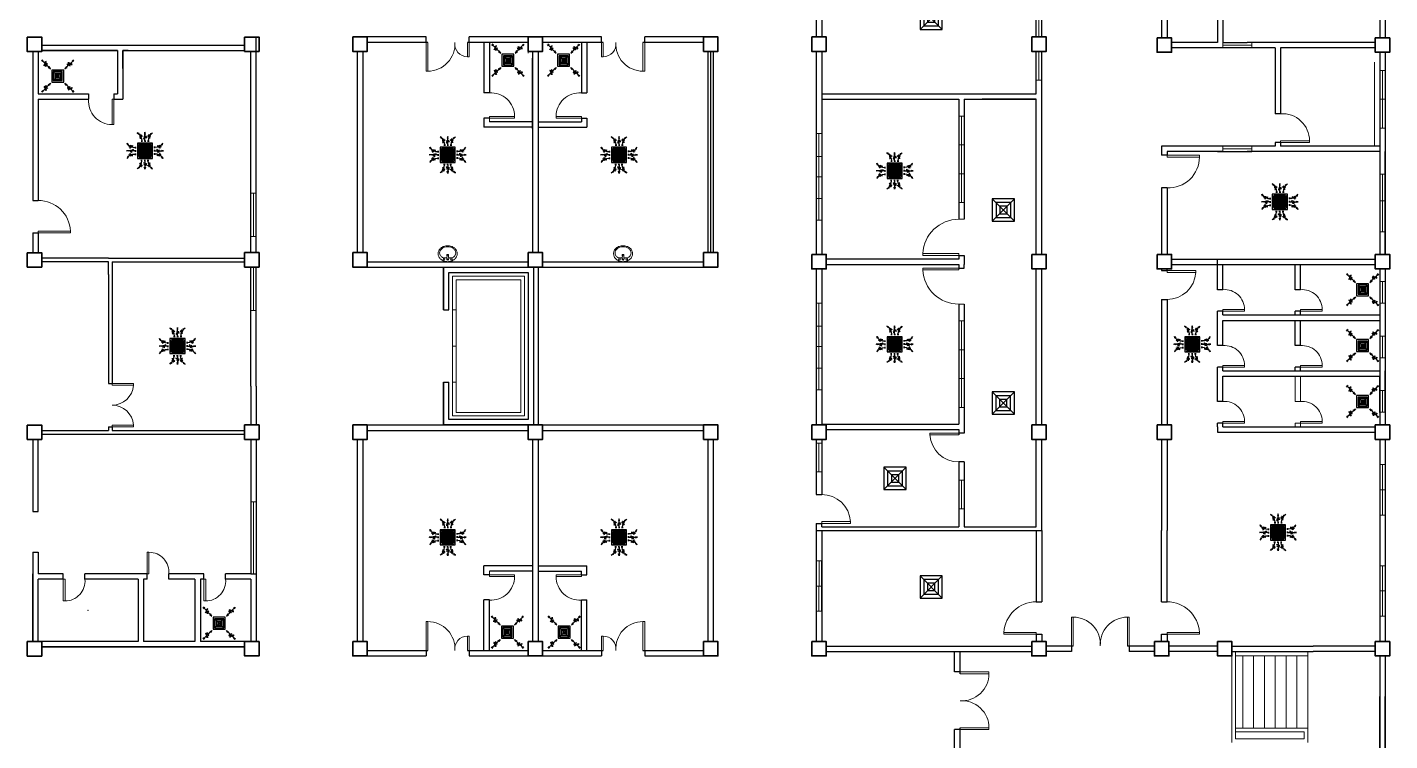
# Model space of a CAD drawing. Header units: millimetres. Extents: x 150 to 360, y 293 to 443.
# Drawn here: x 190.67 to 228.45, y 322.51 to 342.28 of the extents above; entities that cross this region are included whole.
import ezdxf

# ---------------------------------------------------------------- set-up
doc = ezdxf.new("R2010")
doc.units = ezdxf.units.MM
doc.header["$MEASUREMENT"] = 0
for name, color, linetype in [('AIR', 7, 'Continuous'), ('diffuser', 7, 'Continuous'), ('Legends', 7, 'Continuous')]:
    doc.layers.add(name, color=color, linetype=linetype)

# ---------------------------------------------------------------- blocks, each defined once
blk = doc.blocks.new('GRILL-C-IN')
at = {"layer": 'AIR', "ltscale": 3}
for p, q in [((-0.623, 0.601), (-0.674, 0.651)), ((-0.601, 0.623), (-0.651, 0.674)), ((-0.637, 0.637), (-0.3, 0.3)), ((0.637, 0.637), (0.3, 0.3)), ((0.601, 0.623), (0.651, 0.674)), ((0.623, 0.601), (0.674, 0.651)), ((-0.637, -0.637), (-0.3, -0.3)), ((0.637, -0.637), (0.3, -0.3)), ((-0.623, -0.601), (-0.674, -0.651)), ((-0.601, -0.623), (-0.651, -0.674)), ((0.601, -0.623), (0.651, -0.674)), ((0.623, -0.601), (0.674, -0.651))]:
    blk.add_line(p, q, dxfattribs=at)
at = {"layer": 'AIR'}
for p, q in [((-0.188, 0.187), (0.187, -0.188)), ((0.187, 0.187), (-0.188, -0.188))]:
    blk.add_line(p, q, dxfattribs=at)
at = {"layer": 'AIR', "ltscale": 3}
for points in [[(-0.362, 0.393), (-0.393, 0.362), (-0.3, 0.3)], [(0.393, 0.362), (0.362, 0.393), (0.3, 0.3)], [(-0.362, -0.393), (-0.393, -0.362), (-0.3, -0.3)], [(0.393, -0.362), (0.362, -0.393), (0.3, -0.3)]]:
    blk.add_lwpolyline(points, close=True, dxfattribs=at)
at = {"layer": 'AIR'}
for points in [[(-0.25, -0.25), (0.25, -0.25), (0.25, 0.25), (-0.25, 0.25)], [(-0.188, -0.188), (0.187, -0.188), (0.187, 0.187), (-0.188, 0.187)], [(-0.125, -0.125), (0.125, -0.125), (0.125, 0.125), (-0.125, 0.125)], [(-0.062, -0.062), (0.062, -0.062), (0.062, 0.062), (-0.062, 0.062)]]:
    blk.add_lwpolyline(points, close=True, dxfattribs=at)
at = {"layer": 'AIR', "ltscale": 3}
for points in [[(-0.441, 0.441), (-0.512, 0.404), (-0.432, 0.514), (-0.568, 0.43), (-0.477, 0.6), (-0.561, 0.561)], [(0.441, 0.441), (0.404, 0.512), (0.514, 0.432), (0.43, 0.568), (0.6, 0.477), (0.561, 0.561)], [(-0.441, -0.441), (-0.512, -0.404), (-0.432, -0.514), (-0.568, -0.43), (-0.477, -0.6), (-0.561, -0.561)], [(0.441, -0.441), (0.404, -0.512), (0.514, -0.432), (0.43, -0.568), (0.6, -0.477), (0.561, -0.561)]]:
    blk.add_spline(points, degree=3, dxfattribs=at)
for points in [[(-0.3, 0.3), (-0.362, 0.393), (-0.393, 0.362)], [(0.3, 0.3), (0.393, 0.362), (0.362, 0.393)], [(-0.3, -0.3), (-0.362, -0.393), (-0.393, -0.362)], [(0.3, -0.3), (0.393, -0.362), (0.362, -0.393)]]:
    blk.add_solid(points, dxfattribs=at)
blk = doc.blocks.new('AC-S-12')
at = {"layer": 'diffuser'}
for p, q in [((-0.15, 0.15), (0.15, -0.15)), ((0.15, 0.15), (-0.15, -0.15)), ((-0.15, 0.15), (-0.15, -0.15)), ((0.15, 0.15), (-0.15, 0.15)), ((-0.1, 0.1), (-0.1, -0.1)), ((0.1, 0.1), (-0.1, 0.1)), ((-0.05, 0.05), (-0.05, -0.05)), ((0.05, 0.05), (-0.05, 0.05)), ((0.05, -0.05), (0.05, 0.05)), ((0.1, -0.1), (0.1, 0.1)), ((0.15, -0.15), (0.15, 0.15)), ((-0.15, -0.15), (0.15, -0.15)), ((-0.1, -0.1), (0.1, -0.1)), ((-0.05, -0.05), (0.05, -0.05))]:
    blk.add_line(p, q, dxfattribs=at)
for points in [[(-0.358, 0.358, 0, 0.0447, 0), (-0.295, 0.295, 0, 0, 0), (-0.15, 0.15, 0, 0, 0)], [(0.358, 0.358, 0, 0.0447, 0), (0.295, 0.295, 0, 0, 0), (0.15, 0.15, 0, 0, 0)], [(-0.358, -0.358, 0, 0.0447, 0), (-0.295, -0.295, 0, 0, 0), (-0.15, -0.15, 0, 0, 0)], [(0.358, -0.358, 0, 0.0447, 0), (0.295, -0.295, 0, 0, 0), (0.15, -0.15, 0, 0, 0)]]:
    blk.add_lwpolyline(points, format="xyseb", dxfattribs=at)
blk = doc.blocks.new('fcu')
at = {"layer": 'diffuser', "xscale": 2.052644456280903, "yscale": 2.052644456280903, "zscale": 2.052644456280903}
blk.add_blockref('AC-S-12', (0, 0), dxfattribs=at)
blk = doc.blocks.new('FCU-13000P (CASSETTE SPLIT)')
at = {"layer": 'AIR', "ltscale": 3}
for p, q in [((0, 0.523), (0, 1)), ((-0.523, 0), (-1, 0)), ((-0.558, 0.193), (-0.487, 0.193)), ((-0.558, 0.162), (-0.487, 0.162)), ((-0.558, 0.016), (-0.487, 0.016)), ((-0.193, 0.558), (-0.193, 0.487)), ((-0.162, 0.558), (-0.162, 0.487)), ((-0.016, 0.558), (-0.016, 0.487)), ((0.016, 0.558), (0.016, 0.487)), ((0.162, 0.558), (0.162, 0.487)), ((0.193, 0.558), (0.193, 0.487)), ((0.558, 0.193), (0.487, 0.193)), ((0.558, 0.162), (0.487, 0.162)), ((0.558, 0.016), (0.487, 0.016)), ((0.523, 0), (1, 0)), ((-0.558, -0.016), (-0.487, -0.016)), ((-0.558, -0.162), (-0.487, -0.162)), ((-0.558, -0.193), (-0.487, -0.193)), ((-0.193, -0.558), (-0.193, -0.487)), ((-0.162, -0.558), (-0.162, -0.487)), ((-0.016, -0.558), (-0.016, -0.487)), ((0, -0.523), (0, -1)), ((0.016, -0.558), (0.016, -0.487)), ((0.162, -0.558), (0.162, -0.487)), ((0.193, -0.558), (0.193, -0.487)), ((0.558, -0.016), (0.487, -0.016)), ((0.558, -0.162), (0.487, -0.162)), ((0.558, -0.193), (0.487, -0.193))]:
    blk.add_line(p, q, dxfattribs=at)
at = {"layer": 'AIR'}
for p, q in [((0.295, -0.295), (-0.295, 0.295)), ((0.295, 0.295), (-0.295, -0.295))]:
    blk.add_line(p, q, dxfattribs=at)
at = {"layer": 'AIR', "ltscale": 3}
for points in [[(-0.335, 0.895), (-0.311, 0.932), (-0.416, 0.973)], [(-0.022, 0.89), (0.022, 0.89), (0, 1)], [(0.335, 0.895), (0.311, 0.932), (0.416, 0.973)], [(-0.89, 0.022), (-0.89, -0.022), (-1, 0)], [(-0.895, 0.335), (-0.932, 0.311), (-0.973, 0.416)], [(0.89, 0.022), (0.89, -0.022), (1, 0)], [(0.895, 0.335), (0.932, 0.311), (0.973, 0.416)], [(-0.895, -0.335), (-0.932, -0.311), (-0.973, -0.416)], [(0.895, -0.335), (0.932, -0.311), (0.973, -0.416)], [(-0.335, -0.895), (-0.311, -0.932), (-0.416, -0.973)], [(-0.022, -0.89), (0.022, -0.89), (0, -1)], [(0.335, -0.895), (0.311, -0.932), (0.416, -0.973)]]:
    blk.add_lwpolyline(points, close=True, dxfattribs=at)
at = {"layer": 'AIR'}
for points in [[(-0.323, 0.914, -0.171809), (-0.178, 0.558), (-0.178, 0.522)], [(0.323, 0.914, 0.171809), (0.178, 0.558), (0.178, 0.522)], [(-0.914, 0.323, 0.171809), (-0.558, 0.178), (-0.522, 0.178)], [(0.914, 0.323, -0.171809), (0.558, 0.178), (0.522, 0.178)], [(-0.914, -0.323, -0.171809), (-0.558, -0.178), (-0.522, -0.178)], [(-0.323, -0.914, 0.171809), (-0.178, -0.558), (-0.178, -0.522)], [(0.323, -0.914, -0.171809), (0.178, -0.558), (0.178, -0.522)], [(0.914, -0.323, 0.171809), (0.558, -0.178), (0.522, -0.178)]]:
    blk.add_lwpolyline(points, format="xyb", dxfattribs=at)
for points in [[(-0.41, -0.41), (0.41, -0.41), (0.41, 0.41), (-0.41, 0.41)], [(-0.373, 0.31), (-0.348, 0.31), (-0.348, -0.31), (-0.373, -0.31)], [(-0.31, 0.372), (0.31, 0.372), (0.31, 0.348), (-0.31, 0.348)], [(-0.26, -0.26), (0.26, -0.26), (0.26, 0.26), (-0.26, 0.26)], [(-0.21, -0.21), (0.21, -0.21), (0.21, 0.21), (-0.21, 0.21)], [(-0.16, -0.16), (0.16, -0.16), (0.16, 0.16), (-0.16, 0.16)], [(-0.11, -0.11), (0.11, -0.11), (0.11, 0.11), (-0.11, 0.11)], [(-0.06, -0.06), (0.06, -0.06), (0.06, 0.06), (-0.06, 0.06)], [(0.372, 0.31), (0.348, 0.31), (0.348, -0.31), (0.372, -0.31)], [(-0.31, -0.373), (0.31, -0.373), (0.31, -0.348), (-0.31, -0.348)]]:
    blk.add_lwpolyline(points, close=True, dxfattribs=at)
blk.add_lwpolyline([(-0.26, -0.31), (0.26, -0.31, 0.414214), (0.31, -0.26), (0.31, 0.26, 0.414214), (0.26, 0.31), (-0.26, 0.31, 0.414214), (-0.31, 0.26), (-0.31, -0.26, 0.414214)], format="xyb", close=True, dxfattribs=at)
at = {"layer": 'AIR', "ltscale": 3}
for points in [[(-0.268, 0.84), (-0.231, 0.852), (-0.134, 0.882), (-0.422, 0.704), (0.005, 0.903), (-0.358, 0.645), (-0.239, 0.678), (-0.199, 0.69)], [(0.268, 0.84), (0.231, 0.852), (0.134, 0.882), (0.422, 0.704), (-0.005, 0.903), (0.358, 0.645), (0.239, 0.678), (0.199, 0.69)], [(-0.84, 0.268), (-0.852, 0.231), (-0.882, 0.134), (-0.704, 0.422), (-0.903, -0.005), (-0.645, 0.358), (-0.678, 0.239), (-0.69, 0.199)], [(0.84, 0.268), (0.852, 0.231), (0.882, 0.134), (0.704, 0.422), (0.903, -0.005), (0.645, 0.358), (0.678, 0.239), (0.69, 0.199)], [(-0.84, -0.268), (-0.852, -0.231), (-0.882, -0.134), (-0.704, -0.422), (-0.903, 0.005), (-0.645, -0.358), (-0.678, -0.239), (-0.69, -0.199)], [(-0.268, -0.84), (-0.231, -0.852), (-0.134, -0.882), (-0.422, -0.704), (0.005, -0.903), (-0.358, -0.645), (-0.239, -0.678), (-0.199, -0.69)], [(0.268, -0.84), (0.231, -0.852), (0.134, -0.882), (0.422, -0.704), (-0.005, -0.903), (0.358, -0.645), (0.239, -0.678), (0.199, -0.69)], [(0.84, -0.268), (0.852, -0.231), (0.882, -0.134), (0.704, -0.422), (0.903, 0.005), (0.645, -0.358), (0.678, -0.239), (0.69, -0.199)]]:
    blk.add_open_spline(points, degree=3, knots=[0.0032834, 0.0032834, 0.0032834, 0.0032834, 0.0712567, 0.1924075, 0.3347111, 0.5062145, 0.5813292, 0.5813292, 0.5813292, 0.5813292], dxfattribs=at)
for points in [[(0, 0.8), (0.077, 0.776), (-0.058, 0.755), (0.098, 0.718), (-0.087, 0.663), (0, 0.631)], [(-0.8, 0), (-0.776, -0.077), (-0.755, 0.058), (-0.718, -0.098), (-0.663, 0.087), (-0.631, 0)], [(0.8, 0), (0.776, -0.077), (0.755, 0.058), (0.718, -0.098), (0.663, 0.087), (0.631, 0)], [(0, -0.8), (0.077, -0.776), (-0.058, -0.755), (0.098, -0.718), (-0.087, -0.663), (0, -0.631)]]:
    blk.add_spline(points, degree=3, dxfattribs=at)
for points in [[(-0.416, 0.973), (-0.335, 0.895), (-0.311, 0.932)], [(0, 1), (-0.022, 0.89), (0.022, 0.89)], [(0.416, 0.973), (0.335, 0.895), (0.311, 0.932)], [(-1, 0), (-0.89, 0.022), (-0.89, -0.022)], [(-0.973, 0.416), (-0.895, 0.335), (-0.932, 0.311)], [(1, 0), (0.89, 0.022), (0.89, -0.022)], [(0.973, 0.416), (0.895, 0.335), (0.932, 0.311)], [(-0.973, -0.416), (-0.895, -0.335), (-0.932, -0.311)], [(0.973, -0.416), (0.895, -0.335), (0.932, -0.311)], [(-0.416, -0.973), (-0.335, -0.895), (-0.311, -0.932)], [(0, -1), (-0.022, -0.89), (0.022, -0.89)], [(0.416, -0.973), (0.335, -0.895), (0.311, -0.932)]]:
    blk.add_solid(points, dxfattribs=at)

msp = doc.modelspace()

# ---------------------------------------------------------------- linework, layer by layer
at = {"color": 8, "lineweight": 25}
for p, q in [((218.647, 342.008), (218.647, 344.657)), ((218.797, 342.008), (218.797, 344.657)), ((228.172, 344.707), (228.172, 341.982)), ((228.322, 344.707), (228.322, 341.982)), ((212.547, 342.98), (212.547, 342.008)), ((212.697, 342.98), (212.697, 342.008)), ((228.172, 342.867), (228.172, 341.982)), ((228.322, 342.867), (228.322, 341.982)), ((201.728, 342.008), (200.097, 342.008)), ((201.728, 341.858), (201.728, 342.008)), ((206.59, 342.008), (202.928, 342.008)), ((202.928, 341.858), (202.928, 342.008)), ((206.59, 341.858), (206.59, 342.008)), ((209.422, 342.008), (207.79, 342.008)), ((207.79, 341.858), (207.79, 342.008)), ((199.822, 341.608), (199.822, 336.031)), ((199.972, 341.608), (199.972, 336.031)), ((201.778, 341.858), (200.097, 341.858)), ((204.559, 341.858), (202.878, 341.858)), ((204.684, 341.608), (204.684, 336.031)), ((204.834, 341.608), (204.834, 336.031)), ((206.64, 341.858), (204.959, 341.858)), ((209.422, 341.858), (207.74, 341.858)), ((209.547, 336.031), (209.547, 341.608)), ((209.622, 336.031), (209.622, 341.608)), ((209.697, 336.031), (209.697, 341.608)), ((212.547, 341.608), (212.547, 340.28)), ((212.697, 341.608), (212.697, 340.43)), ((218.647, 340.43), (218.647, 341.608)), ((218.797, 340.28), (218.797, 341.608)), ((223.672, 341.855), (222.397, 341.855)), ((223.622, 341.705), (222.397, 341.705)), ((224.498, 341.705), (223.622, 341.705)), ((223.822, 341.855), (224.498, 341.855)), ((228.047, 341.855), (224.498, 341.855)), ((225.272, 341.705), (224.498, 341.705)), ((225.272, 341.705), (225.272, 339.88)), ((228.047, 341.705), (225.422, 341.705)), ((225.422, 341.705), (225.422, 339.88)), ((228.172, 341.582), (228.172, 335.982)), ((228.322, 341.582), (228.322, 335.982)), ((204.684, 339.473), (204.684, 341.423)), ((212.697, 340.43), (218.647, 340.43)), ((212.697, 340.43), (212.697, 340.28)), ((212.547, 340.28), (212.547, 335.982)), ((212.697, 340.28), (216.497, 340.28)), ((212.697, 340.28), (212.697, 335.982)), ((216.497, 340.28), (216.497, 336.955)), ((216.647, 340.28), (218.647, 340.28)), ((216.647, 340.28), (216.647, 336.955)), ((218.647, 340.28), (217.147, 340.28)), ((218.647, 335.983), (218.647, 340.28)), ((218.797, 335.983), (218.797, 340.28)), ((225.422, 339.88), (225.272, 339.88)), ((222.122, 338.98), (222.122, 338.73)), ((223.822, 338.98), (222.122, 338.98)), ((224.622, 338.98), (223.672, 338.98)), ((225.272, 338.98), (224.498, 338.98)), ((225.272, 339.08), (225.272, 338.98)), ((225.422, 339.08), (225.272, 339.08)), ((225.422, 339.08), (225.422, 338.98)), ((228.172, 338.98), (225.422, 338.98)), ((222.272, 338.73), (222.122, 338.73)), ((222.272, 338.83), (222.272, 338.73)), ((223.822, 338.83), (222.272, 338.83)), ((223.672, 338.83), (224.622, 338.83)), ((228.172, 338.83), (224.498, 338.83)), ((228.322, 335.982), (228.322, 338.83)), ((222.122, 337.83), (222.122, 335.982)), ((222.272, 337.83), (222.122, 337.83)), ((222.272, 337.83), (222.272, 335.982)), ((228.172, 336.867), (228.172, 335.982)), ((228.322, 336.867), (228.322, 335.982)), ((216.497, 335.855), (212.822, 335.855)), ((216.497, 335.955), (216.497, 335.855)), ((216.497, 335.955), (216.647, 335.955)), ((216.647, 335.955), (216.647, 335.855)), ((216.647, 335.855), (216.647, 335.705)), ((223.672, 335.705), (223.672, 335.855)), ((200.097, 335.781), (204.559, 335.781)), ((200.097, 335.631), (209.422, 335.631)), ((202.209, 335.631), (202.209, 334.444)), ((204.709, 335.631), (204.709, 331.256)), ((204.834, 335.631), (204.834, 331.256)), ((204.959, 335.781), (209.422, 335.781)), ((212.547, 335.582), (212.547, 331.256)), ((212.697, 335.582), (212.697, 331.28)), ((212.822, 335.705), (216.497, 335.705)), ((216.497, 335.705), (216.497, 335.605)), ((216.497, 335.605), (216.647, 335.605)), ((216.647, 335.605), (216.647, 335.705)), ((218.647, 331.256), (218.647, 335.583)), ((218.797, 331.256), (218.797, 335.583)), ((222.122, 335.582), (222.122, 335.532)), ((222.122, 335.532), (222.272, 335.532)), ((222.272, 335.532), (222.272, 335.582)), ((223.672, 335.705), (223.822, 335.705)), ((223.672, 335.005), (223.672, 335.705)), ((223.822, 335.005), (223.822, 335.705)), ((225.822, 335.005), (225.822, 335.705)), ((225.972, 335.005), (225.972, 335.705)), ((228.172, 335.582), (228.172, 331.257)), ((228.172, 335.582), (228.172, 331.257)), ((228.322, 335.582), (228.322, 331.257)), ((222.122, 334.732), (222.122, 331.258)), ((222.122, 334.732), (222.272, 334.732)), ((222.272, 334.732), (222.272, 331.258)), ((202.209, 334.444), (202.359, 334.444)), ((216.497, 334.605), (216.497, 331.28)), ((216.647, 334.605), (216.647, 331.28)), ((223.672, 333.455), (223.672, 334.405)), ((223.822, 334.305), (223.822, 334.405)), ((225.822, 334.305), (225.822, 334.405)), ((225.972, 334.305), (225.972, 334.405)), ((228.322, 334.632), (228.322, 332.207)), ((223.822, 333.455), (223.822, 334.155)), ((225.822, 333.455), (225.822, 334.155)), ((225.972, 333.455), (225.972, 334.155)), ((223.672, 331.905), (223.672, 332.855)), ((223.822, 332.755), (223.822, 332.855)), ((225.822, 332.755), (225.822, 332.855)), ((225.972, 332.755), (225.972, 332.855)), ((202.209, 332.444), (202.209, 331.256)), ((202.209, 332.444), (202.359, 332.444)), ((223.822, 331.905), (223.822, 332.605)), ((228.172, 331.605), (228.172, 332.605)), ((228.322, 331.605), (228.322, 332.755)), ((223.672, 331.205), (223.672, 331.305)), ((223.822, 331.205), (223.822, 331.305)), ((200.097, 331.256), (209.422, 331.256)), ((200.097, 331.106), (204.559, 331.106)), ((204.959, 331.106), (209.422, 331.106)), ((212.697, 331.28), (216.497, 331.28)), ((212.822, 331.13), (216.497, 331.13)), ((216.497, 331.13), (216.497, 330.98)), ((216.647, 331.03), (216.497, 331.03)), ((216.647, 331.28), (216.647, 331.13)), ((216.647, 331.13), (216.647, 331.03)), ((223.672, 331.205), (223.672, 331.055)), ((199.822, 330.856), (199.822, 325.256)), ((199.972, 330.856), (199.972, 325.256)), ((204.684, 330.856), (204.684, 325.256)), ((204.834, 330.856), (204.834, 325.256)), ((209.547, 325.256), (209.547, 330.856)), ((209.697, 325.256), (209.697, 330.856)), ((212.547, 330.856), (212.547, 329.33)), ((212.697, 330.856), (212.697, 329.33)), ((218.647, 328.63), (218.647, 330.856)), ((218.797, 328.63), (218.797, 330.856)), ((222.122, 330.858), (222.122, 328.33)), ((222.272, 330.858), (222.272, 328.33)), ((228.172, 330.857), (228.172, 328.43)), ((228.172, 330.857), (228.172, 328.33)), ((228.322, 330.857), (228.322, 325.256)), ((216.497, 330.23), (216.497, 328.43)), ((216.647, 330.23), (216.497, 330.23)), ((216.647, 330.23), (216.647, 328.43)), ((212.547, 329.33), (212.697, 329.33)), ((212.547, 328.53), (212.547, 328.33)), ((212.547, 328.53), (212.697, 328.53)), ((212.547, 328.33), (218.797, 328.33)), ((212.547, 328.33), (212.547, 325.256)), ((212.697, 328.43), (212.697, 328.53)), ((212.697, 328.43), (216.497, 328.43)), ((212.697, 328.33), (212.697, 325.256)), ((216.647, 328.43), (218.647, 328.43)), ((218.647, 328.43), (218.647, 328.63)), ((218.647, 328.33), (218.647, 326.356)), ((218.797, 328.33), (218.797, 328.63)), ((218.797, 328.33), (218.797, 326.356)), ((222.122, 326.356), (222.122, 328.33)), ((222.272, 326.356), (222.272, 328.33)), ((228.172, 328.33), (228.172, 325.256)), ((204.684, 327.392), (204.684, 325.442)), ((218.647, 326.356), (218.797, 326.356)), ((222.122, 326.356), (222.272, 326.356)), ((218.647, 325.456), (218.647, 325.256)), ((218.647, 325.456), (218.797, 325.456)), ((218.797, 325.456), (218.797, 325.256)), ((222.122, 325.256), (222.122, 325.456)), ((222.122, 325.456), (222.272, 325.456)), ((222.122, 325.356), (222.122, 325.356)), ((222.272, 325.456), (222.272, 325.256)), ((200.097, 325.006), (201.778, 325.006)), ((201.728, 325.006), (201.728, 324.856)), ((202.878, 325.006), (204.559, 325.006)), ((202.928, 325.006), (202.928, 324.856)), ((204.959, 325.006), (206.64, 325.006)), ((206.59, 325.006), (206.59, 324.856)), ((207.74, 325.006), (209.422, 325.006)), ((207.79, 325.006), (207.79, 324.856)), ((212.822, 325.131), (218.522, 325.131)), ((212.822, 324.981), (218.522, 324.981)), ((216.384, 324.414), (216.384, 324.981)), ((216.534, 324.364), (216.534, 324.981)), ((219.672, 325.131), (218.922, 325.131)), ((219.622, 324.981), (218.922, 324.981)), ((219.622, 325.131), (219.622, 324.981)), ((221.922, 325.131), (221.172, 325.131)), ((221.222, 325.131), (221.222, 324.981)), ((221.922, 324.981), (221.222, 324.981)), ((223.672, 325.131), (222.322, 325.131)), ((223.672, 324.981), (222.322, 324.981)), ((224.072, 325.131), (224.322, 325.131)), ((224.072, 324.981), (224.322, 324.981)), ((224.322, 325.131), (226.322, 325.131)), ((224.322, 324.981), (226.322, 324.981)), ((228.047, 325.131), (226.322, 325.131)), ((228.047, 324.981), (226.322, 324.981)), ((200.097, 324.856), (201.728, 324.856)), ((202.928, 324.856), (206.59, 324.856)), ((207.79, 324.856), (209.422, 324.856)), ((228.172, 324.856), (228.172, 320.456)), ((228.322, 324.856), (228.322, 320.456)), ((216.534, 324.414), (216.384, 324.414)), ((228.172, 320.456), (228.172, 323.729)), ((228.322, 320.456), (228.322, 323.729)), ((216.384, 322.27), (216.384, 322.814)), ((216.534, 322.814), (216.384, 322.814)), ((216.534, 322.27), (216.534, 322.864))]:
    msp.add_line(p, q, dxfattribs=at)
at = {"color": 8, "lineweight": 25, "ltscale": 0.3}
for p, q in [((222.122, 344.707), (222.122, 341.982)), ((222.272, 344.707), (222.272, 341.982)), ((223.672, 344.83), (223.672, 341.855)), ((223.822, 344.83), (223.822, 341.855)), ((203.334, 341.858), (203.334, 340.458)), ((203.484, 341.858), (203.484, 340.458)), ((206.034, 341.858), (206.034, 340.458)), ((206.184, 341.858), (206.184, 340.458)), ((203.484, 340.458), (203.334, 340.458)), ((206.034, 340.458), (206.184, 340.458)), ((203.334, 339.758), (203.334, 339.508)), ((203.484, 339.758), (203.334, 339.758)), ((204.684, 339.658), (203.484, 339.658)), ((204.834, 339.658), (206.034, 339.658)), ((206.034, 339.758), (206.034, 339.658)), ((206.034, 339.758), (206.184, 339.758)), ((206.184, 339.758), (206.184, 339.508)), ((204.684, 339.508), (203.334, 339.508)), ((204.834, 339.508), (206.184, 339.508)), ((222.397, 335.855), (228.047, 335.855)), ((223.672, 335.855), (228.047, 335.855)), ((222.397, 335.705), (223.672, 335.705)), ((223.822, 335.705), (226.072, 335.705)), ((223.822, 335.705), (226.072, 335.705)), ((225.972, 335.705), (228.047, 335.705)), ((225.972, 335.705), (228.047, 335.705)), ((223.822, 334.305), (226.072, 334.305)), ((223.822, 334.155), (226.072, 334.155)), ((225.972, 334.305), (228.172, 334.305)), ((225.972, 334.155), (228.172, 334.155)), ((223.822, 332.755), (226.072, 332.755)), ((223.822, 332.605), (226.072, 332.605)), ((225.972, 332.755), (228.172, 332.755)), ((225.972, 332.605), (228.172, 332.605)), ((223.672, 331.055), (228.047, 331.055)), ((223.822, 331.205), (226.072, 331.205)), ((225.972, 331.205), (228.047, 331.205)), ((203.334, 327.106), (203.334, 327.356)), ((204.684, 327.356), (203.334, 327.356)), ((204.684, 327.206), (203.484, 327.206)), ((204.834, 327.356), (206.184, 327.356)), ((204.834, 327.206), (206.034, 327.206)), ((206.034, 327.106), (206.034, 327.206)), ((206.184, 327.106), (206.184, 327.356)), ((203.484, 327.106), (203.334, 327.106)), ((206.034, 327.106), (206.184, 327.106)), ((203.334, 325.006), (203.334, 326.406)), ((203.484, 326.406), (203.334, 326.406)), ((203.484, 325.006), (203.484, 326.406)), ((206.034, 325.006), (206.034, 326.406)), ((206.034, 326.406), (206.184, 326.406)), ((206.184, 325.006), (206.184, 326.406))]:
    msp.add_line(p, q, dxfattribs=at)
at = {"color": 8, "lineweight": 9}
for p, q in [((218.722, 342.808), (218.722, 342.008)), ((218.797, 342.008), (218.647, 342.008)), ((192.422, 341.63), (191.922, 341.63)), ((204.559, 341.858), (203.484, 341.858)), ((204.558, 341.589), (204.558, 341.555)), ((204.558, 341.589), (204.559, 341.589)), ((204.559, 341.589), (204.559, 341.555)), ((218.797, 341.608), (218.647, 341.608)), ((218.722, 341.608), (218.722, 340.808)), ((223.822, 341.705), (223.822, 341.855)), ((224.622, 341.78), (223.822, 341.78)), ((224.622, 341.705), (224.622, 341.855)), ((228.172, 338.98), (228.172, 341.582)), ((228.322, 340.942), (228.322, 341.582)), ((204.684, 340.408), (204.684, 340.908)), ((204.834, 340.408), (204.834, 340.908)), ((218.797, 340.808), (218.647, 340.808)), ((228.172, 340.281), (228.172, 341.081)), ((228.172, 341.081), (228.322, 341.081)), ((228.247, 341.081), (228.247, 339.481)), ((228.322, 341.081), (228.322, 339.481)), ((228.322, 339.742), (228.322, 340.942)), ((228.172, 340.281), (228.322, 340.281)), ((216.497, 339.017), (216.497, 339.817)), ((216.497, 339.817), (216.647, 339.817)), ((216.572, 339.817), (216.572, 337.417)), ((228.322, 339.742), (228.322, 338.98)), ((212.547, 339.331), (212.697, 339.331)), ((212.547, 338.131), (212.547, 339.331)), ((212.622, 336.931), (212.622, 339.331)), ((212.697, 339.331), (212.697, 336.931)), ((228.322, 339.481), (228.172, 339.481)), ((216.647, 339.017), (216.497, 339.017)), ((216.647, 338.617), (216.647, 339.017)), ((223.822, 338.83), (223.822, 338.98)), ((224.622, 338.905), (223.822, 338.905)), ((224.622, 338.83), (224.622, 338.98)), ((228.322, 338.98), (228.322, 338.83)), ((212.547, 338.694), (212.697, 338.694)), ((216.647, 338.617), (216.647, 338.217)), ((228.172, 338.067), (228.172, 338.83)), ((228.322, 338.067), (228.322, 338.83)), ((212.547, 338.131), (212.547, 336.931)), ((212.547, 338.131), (212.697, 338.131)), ((216.647, 338.217), (216.497, 338.217)), ((216.497, 338.217), (216.497, 337.417)), ((228.322, 338.206), (228.172, 338.206)), ((228.172, 338.206), (228.172, 336.606)), ((228.247, 338.206), (228.247, 336.606)), ((228.322, 337.406), (228.322, 338.206)), ((228.172, 336.867), (228.172, 338.067)), ((228.322, 336.867), (228.322, 338.067)), ((212.547, 337.531), (212.697, 337.531)), ((216.497, 337.417), (216.647, 337.417)), ((228.172, 337.467), (228.322, 337.467)), ((216.497, 336.955), (216.647, 336.955)), ((212.697, 336.931), (212.547, 336.931)), ((228.172, 336.606), (228.322, 336.606)), ((202.313, 335.979), (202.3, 335.857)), ((202.342, 335.979), (202.356, 335.857)), ((207.176, 335.979), (207.163, 335.857)), ((207.205, 335.979), (207.218, 335.857)), ((226.722, 335.705), (227.222, 335.705)), ((228.172, 334.705), (228.172, 335.582)), ((228.322, 334.705), (228.322, 335.582)), ((228.322, 335.582), (228.322, 335.232)), ((228.322, 335.232), (228.172, 335.232)), ((228.172, 335.232), (228.172, 334.632)), ((228.247, 335.232), (228.247, 334.632)), ((228.172, 334.705), (228.172, 334.305)), ((228.322, 334.705), (228.322, 334.305)), ((202.459, 334.444), (202.559, 334.444)), ((202.459, 334.444), (202.459, 332.444)), ((202.559, 334.444), (202.559, 332.444)), ((212.547, 334.631), (212.697, 334.631)), ((212.547, 333.431), (212.547, 334.631)), ((212.622, 332.231), (212.622, 334.631)), ((212.697, 334.631), (212.697, 332.231)), ((216.647, 334.605), (216.497, 334.605)), ((228.172, 334.632), (228.322, 334.632)), ((212.547, 333.993), (212.697, 333.993)), ((216.497, 333.342), (216.497, 334.142)), ((216.497, 334.142), (216.647, 334.142)), ((216.572, 334.142), (216.572, 331.742)), ((226.722, 334.155), (227.222, 334.155)), ((228.172, 333.155), (228.172, 334.155)), ((228.322, 333.155), (228.322, 334.305)), ((228.322, 333.72), (228.172, 333.72)), ((228.172, 333.72), (228.172, 333.12)), ((228.247, 333.12), (228.247, 333.72)), ((228.322, 333.42), (228.322, 333.72)), ((202.559, 333.444), (202.459, 333.444)), ((212.547, 333.431), (212.547, 332.231)), ((212.547, 333.431), (212.697, 333.431)), ((216.647, 333.342), (216.497, 333.342)), ((216.647, 332.942), (216.647, 333.342)), ((212.547, 332.831), (212.697, 332.831)), ((216.647, 332.942), (216.647, 332.542)), ((228.172, 333.155), (228.172, 332.755)), ((228.172, 333.12), (228.322, 333.12)), ((228.322, 333.155), (228.322, 332.755)), ((202.459, 332.444), (202.559, 332.444)), ((216.647, 332.542), (216.497, 332.542)), ((216.497, 332.542), (216.497, 331.742)), ((225.822, 331.905), (225.822, 332.605)), ((225.972, 331.905), (225.972, 332.605)), ((226.722, 332.605), (227.222, 332.605)), ((212.697, 332.231), (212.547, 332.231)), ((228.322, 332.207), (228.172, 332.207)), ((228.247, 332.207), (228.247, 331.607)), ((228.322, 331.607), (228.322, 332.207)), ((228.322, 331.605), (228.322, 332.205)), ((216.497, 331.742), (216.647, 331.742)), ((225.822, 331.205), (225.822, 331.305)), ((225.972, 331.205), (225.972, 331.305)), ((228.172, 331.257), (228.172, 331.607)), ((228.172, 331.607), (228.322, 331.607)), ((228.172, 331.605), (228.172, 331.257)), ((228.322, 331.605), (228.322, 331.257)), ((212.697, 331.256), (212.697, 331.28)), ((212.697, 330.756), (212.547, 330.756)), ((212.547, 330.756), (212.547, 329.956)), ((212.622, 329.956), (212.622, 330.756)), ((212.697, 330.856), (212.697, 330.756)), ((228.322, 330.157), (228.172, 330.157)), ((228.247, 328.757), (228.247, 330.157)), ((212.547, 329.956), (212.697, 329.956)), ((216.647, 329.73), (216.497, 329.73)), ((216.497, 329.73), (216.497, 328.93)), ((216.572, 328.93), (216.572, 329.73)), ((228.172, 329.457), (228.322, 329.457)), ((216.497, 328.93), (216.647, 328.93)), ((228.172, 328.757), (228.322, 328.757)), ((212.697, 327.493), (212.549, 327.493)), ((212.549, 327.493), (212.549, 326.093)), ((212.623, 327.493), (212.619, 326.093)), ((212.697, 326.793), (212.697, 327.493)), ((228.172, 327.356), (228.322, 327.356)), ((228.247, 327.356), (228.247, 325.956)), ((212.697, 326.793), (212.549, 326.793)), ((204.684, 326.456), (204.684, 325.956)), ((204.834, 326.456), (204.834, 325.956)), ((228.172, 326.656), (228.322, 326.656)), ((196.872, 325.602), (196.872, 326.102)), ((212.549, 326.093), (212.695, 326.093)), ((228.322, 325.956), (228.172, 325.956)), ((204.558, 325.276), (204.559, 325.276)), ((204.96, 325.276), (204.959, 325.276)), ((222.272, 325.256), (222.122, 325.256)), ((224.072, 324.856), (224.072, 324.981)), ((224.172, 324.856), (224.172, 324.956)), ((226.172, 324.981), (226.172, 324.856)), ((224.072, 322.456), (224.072, 324.856)), ((224.172, 322.556), (224.172, 324.856)), ((226.172, 324.856), (224.172, 324.856)), ((224.372, 324.856), (224.372, 322.856)), ((224.672, 324.856), (224.672, 322.856)), ((224.972, 324.856), (224.972, 322.856)), ((225.272, 324.856), (225.272, 322.856)), ((225.572, 324.856), (225.572, 322.856)), ((225.872, 324.856), (225.872, 322.856)), ((226.172, 324.856), (226.172, 322.856)), ((225.872, 322.856), (224.172, 322.856)), ((225.872, 322.756), (224.172, 322.756)), ((225.872, 322.856), (226.172, 322.856)), ((225.872, 322.756), (226.072, 322.756)), ((226.072, 322.556), (226.072, 322.756)), ((226.172, 322.756), (226.172, 322.856)), ((226.172, 322.556), (226.172, 322.756)), ((225.872, 322.556), (224.172, 322.556)), ((225.872, 322.556), (226.072, 322.556)), ((226.172, 322.456), (226.172, 322.556))]:
    msp.add_line(p, q, dxfattribs=at)
at = {"color": 8, "linetype": 'ByBlock', "lineweight": 25}
for p, q in [((197.022, 336.031), (197.022, 342.006)), ((190.822, 341.604), (190.822, 337.479)), ((190.972, 341.604), (190.972, 340.43)), ((190.972, 341.604), (190.972, 340.43)), ((191.072, 341.78), (196.697, 341.78)), ((191.072, 341.63), (193.172, 341.63)), ((193.172, 341.63), (191.072, 341.63)), ((193.172, 341.63), (191.072, 341.63)), ((193.322, 341.63), (196.697, 341.63)), ((193.472, 341.63), (193.322, 341.63)), ((196.872, 336.029), (196.872, 341.606)), ((190.972, 341.48), (190.972, 340.43)), ((190.972, 340.28), (190.972, 337.479)), ((190.822, 337.479), (190.972, 337.479)), ((190.822, 336.579), (190.822, 336.379)), ((190.822, 336.579), (190.972, 336.579)), ((190.972, 336.579), (190.972, 336.479)), ((190.972, 336.579), (190.972, 336.029)), ((190.822, 336.379), (190.822, 336.379)), ((190.822, 336.379), (190.822, 336.029)), ((192.922, 335.879), (191.072, 335.879)), ((192.922, 335.879), (196.697, 335.879)), ((192.922, 335.779), (191.072, 335.779)), ((192.922, 335.429), (192.922, 335.779)), ((193.022, 335.779), (193.022, 332.405)), ((193.022, 335.779), (196.697, 335.779)), ((196.872, 332.329), (196.872, 335.631)), ((197.022, 332.329), (197.022, 335.631)), ((192.922, 335.429), (192.922, 332.405)), ((192.922, 332.405), (193.022, 332.405)), ((196.872, 332.329), (196.872, 331.256)), ((197.022, 332.329), (197.022, 331.256)), ((191.072, 331.105), (192.772, 331.105)), ((191.072, 331.005), (195.822, 331.005)), ((192.772, 331.105), (192.922, 331.105)), ((192.772, 331.105), (192.922, 331.105)), ((192.772, 331.005), (196.697, 331.005)), ((192.922, 331.205), (193.022, 331.205)), ((192.922, 331.205), (192.922, 331.105)), ((193.022, 331.205), (193.022, 331.105)), ((193.022, 331.105), (195.822, 331.105)), ((193.022, 331.105), (196.697, 331.105)), ((190.822, 330.854), (190.822, 328.854)), ((190.972, 328.854), (190.972, 330.854)), ((196.872, 330.856), (196.872, 327.129)), ((197.022, 330.856), (197.022, 327.129)), ((190.822, 328.854), (190.972, 328.854)), ((190.822, 327.729), (190.822, 325.254)), ((190.822, 327.729), (190.972, 327.729)), ((190.972, 327.729), (190.972, 327.129)), ((193.997, 327.129), (192.272, 327.129)), ((195.572, 327.129), (194.597, 327.129)), ((196.872, 327.129), (196.172, 327.129)), ((196.872, 327.129), (197.022, 327.129)), ((196.872, 326.979), (196.872, 325.254)), ((197.022, 327.129), (197.022, 325.256)), ((193.747, 325.254), (190.972, 325.254)), ((195.322, 325.254), (193.897, 325.254)), ((196.872, 325.254), (195.472, 325.254)), ((191.072, 325.104), (196.697, 325.104)), ((196.697, 325.104), (191.072, 325.104))]:
    msp.add_line(p, q, dxfattribs=at)
at = {"color": 8, "linetype": 'ByBlock', "lineweight": 25, "ltscale": 0.3}
for p, q in [((193.172, 341.63), (193.172, 340.43)), ((193.322, 341.63), (193.322, 340.28)), ((190.972, 340.43), (192.372, 340.43)), ((192.372, 340.43), (192.372, 340.28)), ((193.072, 340.43), (193.172, 340.43)), ((193.072, 340.43), (193.072, 340.28)), ((190.972, 340.28), (192.372, 340.28)), ((193.072, 340.28), (193.322, 340.28)), ((190.822, 325.254), (190.822, 327.129)), ((191.672, 327.129), (190.972, 327.129)), ((190.972, 325.254), (190.972, 326.979)), ((191.672, 326.979), (190.972, 326.979)), ((191.672, 326.979), (191.672, 327.129)), ((193.997, 327.129), (192.272, 327.129)), ((192.272, 326.979), (192.272, 327.129)), ((193.747, 326.979), (192.272, 326.979)), ((193.747, 326.979), (193.747, 325.254)), ((193.897, 326.979), (193.897, 325.254)), ((193.997, 326.979), (193.897, 326.979)), ((193.997, 326.979), (193.997, 327.129)), ((195.572, 327.129), (194.597, 327.129)), ((194.597, 326.979), (194.597, 327.129)), ((195.322, 326.979), (194.597, 326.979)), ((195.322, 326.979), (195.322, 325.254)), ((195.472, 326.979), (195.472, 325.254)), ((195.572, 326.979), (195.472, 326.979)), ((195.572, 326.979), (195.472, 326.979)), ((195.572, 326.979), (195.572, 327.129)), ((196.872, 327.129), (196.172, 327.129)), ((196.172, 326.979), (196.172, 327.129)), ((196.872, 326.979), (196.172, 326.979))]:
    msp.add_line(p, q, dxfattribs=at)
at = {"color": 8, "lineweight": 9, "ltscale": 0.4}
for p, q in [((228.022, 341.305), (228.022, 338.98)), ((225.972, 331.905), (225.822, 331.905)), ((225.972, 331.305), (225.822, 331.305)), ((226.93, 331.055), (227.42, 331.055))]:
    msp.add_line(p, q, dxfattribs=at)
at = {"color": 8, "lineweight": 13, "ltscale": 0.3}
for p, q in [((203.484, 339.758), (203.484, 339.658)), ((203.484, 327.106), (203.484, 327.206))]:
    msp.add_line(p, q, dxfattribs=at)
at = {"color": 8, "linetype": 'ByBlock', "lineweight": 9}
for p, q in [((197.022, 337.679), (196.872, 337.679)), ((196.947, 337.679), (196.947, 336.479)), ((197.022, 336.479), (197.022, 337.679)), ((196.872, 336.479), (197.022, 336.479)), ((196.947, 334.431), (196.947, 335.631)), ((197.022, 335.631), (197.022, 334.431)), ((197.022, 334.431), (196.872, 334.431)), ((190.822, 330.854), (190.972, 330.854)), ((197.022, 329.129), (196.872, 329.129)), ((196.947, 329.129), (196.947, 327.129)), ((197.022, 327.129), (197.022, 329.129))]:
    msp.add_line(p, q, dxfattribs=at)
at = {"color": 8, "linetype": 'ByBlock', "lineweight": 13}
for p, q in [((191.872, 336.629), (190.972, 336.629)), ((190.972, 336.629), (190.972, 336.579)), ((190.972, 336.579), (191.872, 336.579)), ((191.872, 336.579), (191.872, 336.629)), ((193.022, 332.405), (193.622, 332.405)), ((193.022, 332.355), (193.022, 332.405)), ((193.622, 332.355), (193.022, 332.355)), ((193.622, 332.405), (193.622, 332.355)), ((193.622, 331.255), (193.022, 331.255)), ((193.022, 331.255), (193.022, 331.205)), ((193.022, 331.205), (193.622, 331.205)), ((193.622, 331.205), (193.622, 331.255))]:
    msp.add_line(p, q, dxfattribs=at)
at = {"color": 8, "lineweight": 13}
for p, q in [((215.497, 335.955), (215.497, 336.005)), ((215.497, 336.005), (216.497, 336.005)), ((216.497, 335.955), (215.497, 335.955)), ((216.497, 336.005), (216.497, 335.955)), ((216.497, 335.605), (215.497, 335.605)), ((215.497, 335.605), (215.497, 335.555)), ((215.497, 335.555), (216.497, 335.555)), ((216.497, 335.555), (216.497, 335.605)), ((222.272, 335.532), (222.272, 335.482)), ((222.272, 335.532), (223.072, 335.532)), ((223.072, 335.482), (222.272, 335.482)), ((223.072, 335.532), (223.072, 335.482)), ((216.497, 331.03), (215.697, 331.03)), ((215.697, 331.03), (215.697, 330.98)), ((215.697, 330.98), (216.497, 330.98)), ((213.497, 328.58), (212.697, 328.58)), ((212.697, 328.53), (212.697, 328.58)), ((212.697, 328.53), (213.497, 328.53)), ((213.497, 328.53), (213.497, 328.58)), ((217.747, 325.506), (218.647, 325.506)), ((218.647, 325.456), (217.747, 325.456)), ((217.748, 325.506), (217.748, 325.456)), ((218.647, 325.456), (218.647, 325.506)), ((223.172, 325.506), (222.272, 325.506)), ((222.272, 325.506), (222.272, 325.456)), ((222.272, 325.356), (222.272, 325.506)), ((222.272, 325.456), (223.172, 325.456)), ((223.172, 325.456), (223.172, 325.506))]:
    msp.add_line(p, q, dxfattribs=at)
at = {"color": 8, "lineweight": 25, "ltscale": 0.4}
for p, q in [((223.822, 335.005), (223.672, 335.005)), ((225.972, 335.005), (225.822, 335.005)), ((223.822, 334.405), (223.672, 334.405)), ((225.972, 334.405), (225.822, 334.405)), ((223.822, 333.455), (223.672, 333.455)), ((225.972, 333.455), (225.822, 333.455)), ((223.822, 332.855), (223.672, 332.855)), ((225.972, 332.855), (225.822, 332.855)), ((223.822, 331.905), (223.672, 331.905)), ((223.822, 331.305), (223.672, 331.305))]:
    msp.add_line(p, q, dxfattribs=at)
at = {"color": 8, "lineweight": 9}
for points in [[(218.647, 342.808), (218.797, 342.808), (218.797, 342.008), (218.647, 342.008)], [(218.647, 341.608), (218.797, 341.608), (218.797, 340.808), (218.647, 340.808)], [(223.822, 341.855), (224.622, 341.855), (224.622, 341.705), (223.822, 341.705)], [(228.172, 341.081), (228.322, 341.081), (228.322, 339.481), (228.172, 339.481)], [(216.497, 339.817), (216.647, 339.817), (216.647, 337.417), (216.497, 337.417)], [(212.547, 336.931), (212.547, 339.331), (212.697, 339.331), (212.697, 336.931)], [(212.547, 339.331), (212.697, 339.331), (212.697, 336.931), (212.547, 336.931)], [(223.822, 338.98), (224.622, 338.98), (224.622, 338.83), (223.822, 338.83)], [(228.172, 338.206), (228.322, 338.206), (228.322, 336.606), (228.172, 336.606)], [(228.172, 335.232), (228.322, 335.232), (228.322, 334.632), (228.172, 334.632)], [(212.547, 332.231), (212.547, 334.631), (212.697, 334.631), (212.697, 332.231)], [(212.547, 334.631), (212.697, 334.631), (212.697, 332.231), (212.547, 332.231)], [(216.497, 334.142), (216.647, 334.142), (216.647, 331.742), (216.497, 331.742)], [(228.172, 333.72), (228.322, 333.72), (228.322, 333.12), (228.172, 333.12)], [(228.172, 332.207), (228.322, 332.207), (228.322, 331.607), (228.172, 331.607)], [(212.547, 330.756), (212.697, 330.756), (212.697, 329.956), (212.547, 329.956)], [(228.172, 330.157), (228.322, 330.157), (228.322, 328.757), (228.172, 328.757)], [(216.497, 329.73), (216.647, 329.73), (216.647, 328.93), (216.497, 328.93)], [(212.549, 327.493), (212.695, 327.493), (212.695, 326.093), (212.549, 326.093)], [(228.172, 327.356), (228.322, 327.356), (228.322, 325.956), (228.172, 325.956)]]:
    msp.add_lwpolyline(points, close=True, dxfattribs=at)
at = {"color": 8, "linetype": 'ByBlock', "lineweight": 35}
for points in [[(190.672, 342.004), (191.072, 342.004), (191.072, 341.604), (190.672, 341.604)], [(196.697, 342.006), (197.097, 342.006), (197.097, 341.606), (196.697, 341.606)], [(190.672, 336.029), (191.072, 336.029), (191.072, 335.629), (190.672, 335.629)], [(196.697, 336.031), (197.097, 336.031), (197.097, 335.631), (196.697, 335.631)], [(190.672, 331.254), (191.072, 331.254), (191.072, 330.854), (190.672, 330.854)], [(196.697, 331.256), (197.097, 331.256), (197.097, 330.856), (196.697, 330.856)], [(190.672, 325.254), (191.072, 325.254), (191.072, 324.854), (190.672, 324.854)], [(196.697, 325.256), (197.097, 325.256), (197.097, 324.856), (196.697, 324.856)]]:
    msp.add_lwpolyline(points, close=True, dxfattribs=at)
at = {"color": 8, "lineweight": 35}
for points in [[(199.697, 342.008), (200.097, 342.008), (200.097, 341.608), (199.697, 341.608)], [(204.559, 342.008), (204.959, 342.008), (204.959, 341.608), (204.559, 341.608)], [(209.422, 342.008), (209.822, 342.008), (209.822, 341.608), (209.422, 341.608)], [(212.422, 342.008), (212.822, 342.008), (212.822, 341.608), (212.422, 341.608)], [(218.522, 342.008), (218.922, 342.008), (218.922, 341.608), (218.522, 341.608)], [(221.997, 341.982), (222.397, 341.982), (222.397, 341.582), (221.997, 341.582)], [(228.047, 341.982), (228.447, 341.982), (228.447, 341.582), (228.047, 341.582)], [(199.697, 336.031), (200.097, 336.031), (200.097, 335.631), (199.697, 335.631)], [(204.559, 336.031), (204.959, 336.031), (204.959, 335.631), (204.559, 335.631)], [(209.422, 336.031), (209.822, 336.031), (209.822, 335.631), (209.422, 335.631)], [(212.422, 335.982), (212.822, 335.982), (212.822, 335.582), (212.422, 335.582)], [(218.522, 335.983), (218.922, 335.983), (218.922, 335.583), (218.522, 335.583)], [(221.997, 335.982), (222.397, 335.982), (222.397, 335.582), (221.997, 335.582)], [(228.047, 335.982), (228.447, 335.982), (228.447, 335.582), (228.047, 335.582)], [(199.697, 331.256), (200.097, 331.256), (200.097, 330.856), (199.697, 330.856)], [(204.559, 331.256), (204.959, 331.256), (204.959, 330.856), (204.559, 330.856)], [(209.422, 331.256), (209.822, 331.256), (209.822, 330.856), (209.422, 330.856)], [(212.422, 331.256), (212.822, 331.256), (212.822, 330.856), (212.422, 330.856)], [(218.522, 331.256), (218.922, 331.256), (218.922, 330.856), (218.522, 330.856)], [(221.997, 331.258), (222.397, 331.258), (222.397, 330.858), (221.997, 330.858)], [(228.047, 331.257), (228.447, 331.257), (228.447, 330.857), (228.047, 330.857)], [(199.697, 325.256), (200.097, 325.256), (200.097, 324.856), (199.697, 324.856)], [(204.559, 325.256), (204.959, 325.256), (204.959, 324.856), (204.559, 324.856)], [(209.422, 325.256), (209.822, 325.256), (209.822, 324.856), (209.422, 324.856)], [(212.422, 325.256), (212.822, 325.256), (212.822, 324.856), (212.422, 324.856)], [(218.522, 325.256), (218.922, 325.256), (218.922, 324.856), (218.522, 324.856)], [(221.922, 325.256), (222.322, 325.256), (222.322, 324.856), (221.922, 324.856)], [(223.672, 325.256), (224.072, 325.256), (224.072, 324.856), (223.672, 324.856)], [(228.047, 325.256), (228.447, 325.256), (228.447, 324.856), (228.047, 324.856)]]:
    msp.add_lwpolyline(points, close=True, dxfattribs=at)
at = {"color": 8, "linetype": 'ByBlock', "lineweight": 25}
msp.add_lwpolyline([(193.322, 341.13), (193.322, 341.63)], dxfattribs=at)
at = {"color": 8, "lineweight": 13, "ltscale": 0.03}
for points in [[(201.778, 341.858), (201.728, 341.858), (201.728, 341.058), (201.778, 341.058)], [(202.928, 341.858), (202.878, 341.858), (202.878, 341.458), (202.928, 341.458)], [(206.59, 341.858), (206.64, 341.858), (206.64, 341.458), (206.59, 341.458)], [(207.74, 341.858), (207.79, 341.858), (207.79, 341.058), (207.74, 341.058)], [(193.072, 340.28), (193.022, 340.28), (193.022, 339.58), (193.072, 339.58)], [(203.484, 339.758), (203.484, 339.808), (204.184, 339.808), (204.184, 339.758)], [(206.034, 339.758), (206.034, 339.808), (205.334, 339.808), (205.334, 339.758)], [(225.422, 339.08), (225.422, 339.13), (226.222, 339.13), (226.222, 339.08)], [(222.272, 338.73), (222.272, 338.68), (223.172, 338.68), (223.172, 338.73)], [(223.822, 334.405), (223.822, 334.455), (224.422, 334.455), (224.422, 334.405)], [(225.972, 334.405), (225.972, 334.455), (226.572, 334.455), (226.572, 334.405)], [(223.822, 332.855), (223.822, 332.905), (224.422, 332.905), (224.422, 332.855)], [(225.972, 332.855), (225.972, 332.905), (226.572, 332.905), (226.572, 332.855)], [(223.822, 331.305), (223.822, 331.355), (224.422, 331.355), (224.422, 331.305)], [(225.972, 331.305), (225.972, 331.355), (226.572, 331.355), (226.572, 331.305)], [(193.997, 327.129), (194.047, 327.129), (194.047, 327.729), (193.997, 327.729)], [(191.672, 326.979), (191.722, 326.979), (191.722, 326.379), (191.672, 326.379)], [(195.572, 326.979), (195.622, 326.979), (195.622, 326.379), (195.572, 326.379)], [(203.484, 327.106), (203.484, 327.056), (204.184, 327.056), (204.184, 327.106)], [(206.034, 327.106), (206.034, 327.056), (205.334, 327.056), (205.334, 327.106)], [(201.778, 325.006), (201.728, 325.006), (201.728, 325.806), (201.778, 325.806)], [(207.74, 325.006), (207.79, 325.006), (207.79, 325.806), (207.74, 325.806)], [(219.622, 325.131), (219.672, 325.131), (219.672, 325.931), (219.622, 325.931)], [(221.222, 325.131), (221.172, 325.131), (221.172, 325.931), (221.222, 325.931)], [(202.928, 325.006), (202.878, 325.006), (202.878, 325.406), (202.928, 325.406)], [(206.59, 325.006), (206.64, 325.006), (206.64, 325.406), (206.59, 325.406)], [(216.534, 324.414), (216.534, 324.364), (217.334, 324.364), (217.334, 324.414)], [(216.534, 322.814), (216.534, 322.864), (217.334, 322.864), (217.334, 322.814)]]:
    msp.add_lwpolyline(points, close=True, dxfattribs=at)
at = {"color": 8, "lineweight": 9}
for points in [[(202.593, 336.002, 0.11576), (202.574, 336.085, 0.104047), (202.515, 336.158, 0.090875), (202.431, 336.206, 0.083344), (202.328, 336.223, 0.083344), (202.225, 336.206, 0.090875), (202.141, 336.158, 0.104047), (202.082, 336.085, 0.11576), (202.063, 336.002, 0.11576), (202.082, 335.92, 0.104047), (202.141, 335.846, 0.090875), (202.225, 335.799, 0.083344), (202.328, 335.781, 0.083344), (202.431, 335.799, 0.090875), (202.515, 335.846, 0.104047), (202.574, 335.92, 0.11576)], [(207.455, 336.002, 0.11576), (207.436, 336.085, 0.104047), (207.378, 336.158, 0.090875), (207.294, 336.206, 0.083344), (207.19, 336.223, 0.083344), (207.087, 336.206, 0.090875), (207.003, 336.158, 0.104047), (206.945, 336.085, 0.11576), (206.925, 336.002, 0.11576), (206.945, 335.92, 0.104047), (207.003, 335.846, 0.090875), (207.087, 335.799, 0.083344), (207.19, 335.781, 0.083344), (207.294, 335.799, 0.090875), (207.378, 335.846, 0.104047), (207.436, 335.92, 0.11576)]]:
    msp.add_lwpolyline(points, format="xyb", close=True, dxfattribs=at)
for points in [[(202.55, 336.023, 0.124838), (202.535, 336.086, 0.105788), (202.485, 336.143, 0.086697), (202.416, 336.18, 0.076776), (202.328, 336.193, 0.076776), (202.24, 336.18, 0.086697), (202.171, 336.143, 0.105788), (202.121, 336.086, 0.124838), (202.105, 336.023, 0.124838), (202.121, 335.961, 0.105788), (202.171, 335.903, 0.040067), (202.201, 335.883), (202.304, 335.883, 0.040067)], [(202.352, 335.883), (202.455, 335.883, 0.040067), (202.485, 335.903, 0.105788), (202.535, 335.961, 0.124838), (202.55, 336.023, 0.124838)], [(207.413, 336.023, 0.124838), (207.397, 336.086, 0.105788), (207.348, 336.143, 0.086697), (207.278, 336.18, 0.076776), (207.19, 336.193, 0.076776), (207.103, 336.18, 0.086697), (207.033, 336.143, 0.105788), (206.984, 336.086, 0.124838), (206.968, 336.023, 0.124838), (206.984, 335.961, 0.105788), (207.033, 335.903, 0.040067), (207.064, 335.883), (207.166, 335.883, 0.040067)], [(207.215, 335.883), (207.317, 335.883, 0.040067), (207.348, 335.903, 0.105788), (207.397, 335.961, 0.124838), (207.413, 336.023, 0.124838)]]:
    msp.add_lwpolyline(points, format="xyb", dxfattribs=at)
at = {"color": 8, "lineweight": 25}
for points in [[(202.209, 334.444), (202.209, 335.631), (204.709, 335.631), (204.709, 331.256), (202.209, 331.256), (202.209, 332.444)], [(202.359, 334.444), (202.359, 335.481), (204.559, 335.481), (204.559, 331.406), (202.359, 331.406), (202.359, 332.444)]]:
    msp.add_lwpolyline(points, dxfattribs=at)
at = {"color": 8, "lineweight": 9}
for points in [[(202.459, 334.444), (202.459, 335.381), (204.459, 335.381), (204.459, 331.506), (202.459, 331.506), (202.459, 332.444)], [(202.559, 334.444), (202.559, 335.281), (204.359, 335.281), (204.359, 331.606), (202.559, 331.606), (202.559, 332.444)]]:
    msp.add_lwpolyline(points, dxfattribs=at)
for centre, radius in [((202.226, 335.854), 0.0255), ((202.328, 335.848), 0.0095), ((202.43, 335.854), 0.0255), ((207.089, 335.854), 0.0255), ((207.19, 335.848), 0.0095), ((207.292, 335.854), 0.0255)]:
    msp.add_circle(centre, radius, dxfattribs=at)
at = {"color": 8, "lineweight": 13, "ltscale": 0.03}
for centre, radius, start, end in [((201.778, 341.81), 0.752, 270, 3.6952), ((202.878, 341.811), 0.353, 172.3719, 270), ((206.64, 341.811), 0.353, 270, 7.6281), ((207.74, 341.81), 0.752, 176.3048, 270), ((203.532, 339.808), 0.652, 0, 94.2422), ((205.986, 339.808), 0.652, 85.7578, 180), ((193.022, 340.232), 0.652, 175.7578, 270), ((225.47, 339.13), 0.752, 0, 93.6952), ((222.32, 338.68), 0.851, 266.7268, 0), ((223.87, 334.455), 0.552, 0, 94.9791), ((226.02, 334.455), 0.552, 0, 94.9791), ((223.87, 332.905), 0.552, 0, 94.9791), ((226.02, 332.905), 0.552, 0, 94.9791), ((223.87, 331.355), 0.552, 0, 94.9791), ((226.02, 331.355), 0.552, 0, 94.9791), ((194.047, 327.177), 0.552, 355.0209, 90), ((191.722, 326.931), 0.552, 270, 4.9791), ((195.622, 326.931), 0.552, 270, 4.9791), ((203.532, 327.056), 0.652, 265.7578, 0), ((205.986, 327.056), 0.652, 180, 274.2422), ((201.778, 325.055), 0.752, 356.3048, 90), ((207.74, 325.055), 0.752, 90, 183.6952), ((219.672, 325.18), 0.752, 356.3048, 90), ((221.172, 325.18), 0.752, 90, 183.6952), ((202.878, 325.053), 0.353, 90, 187.6281), ((206.64, 325.053), 0.353, 352.3719, 90), ((216.583, 324.364), 0.752, 266.3048, 0), ((216.583, 322.864), 0.752, 0, 93.6952)]:
    msp.add_arc(centre, radius, start, end, dxfattribs=at)
at = {"color": 8, "linetype": 'ByBlock', "lineweight": 13}
for centre, radius, start, end in [((190.972, 336.579), 0.9, 3.1847, 90), ((193.022, 332.405), 0.6, 270, 355.2198), ((193.022, 331.205), 0.6, 4.7802, 90)]:
    msp.add_arc(centre, radius, start, end, dxfattribs=at)
at = {"color": 8, "lineweight": 13}
for centre, radius, start, end in [((216.497, 335.955), 1, 90, 177.134), ((216.497, 335.605), 1, 182.866, 270), ((222.272, 335.532), 0.8, 270, 356.4167), ((216.497, 331.03), 0.8, 183.5833, 270), ((212.697, 328.53), 0.8, 3.5833, 90), ((218.647, 325.456), 0.9, 90, 176.8153), ((222.272, 325.456), 0.9, 3.1847, 90)]:
    msp.add_arc(centre, radius, start, end, dxfattribs=at)
at = {"color": 8, "lineweight": 9}
for centre, radius, start, end in [((202.328, 335.854), 0.028, 173.7545, 6.2455), ((202.328, 335.956), 0.025, 126.3068, 221.2022), ((202.328, 335.885), 0.0948, 81.2026, 98.7974), ((202.328, 335.956), 0.025, 71.3793, 108.6207), ((202.328, 335.956), 0.025, 318.7978, 53.6932), ((207.19, 335.854), 0.028, 173.7545, 6.2455), ((207.19, 335.956), 0.025, 126.3068, 221.2022), ((207.19, 335.885), 0.0948, 81.2026, 98.7974), ((207.19, 335.956), 0.025, 71.3793, 108.6207), ((207.19, 335.956), 0.025, 318.7978, 53.6932)]:
    msp.add_arc(centre, radius, start, end, dxfattribs=at)
for p in [(228.172, 340.342), (228.172, 337.467)]:
    msp.add_point(p, dxfattribs=at)
at = {"color": 8, "linetype": 'ByBlock', "lineweight": 9, "ltscale": 0.3}
msp.add_point((192.359, 326.117), dxfattribs=at)

# ---------------------------------------------------------------- block references
at = {"layer": 'AIR'}
for name, p, xscale, yscale, zscale in [('GRILL-C-IN', (203.998, 341.363), 0.6658363358532475, 0.6658363358532475, 0.6658363358532475), ('GRILL-C-IN', (205.54, 341.363), 0.6658363358532475, 0.6658363358532475, 0.6658363358532475), ('GRILL-C-IN', (191.517, 340.924), 0.6658363358532475, 0.6658363358532475, 0.6658363358532475), ('FCU-13000P (CASSETTE SPLIT)', (193.936, 338.854), 0.5113536813550488, 0.5113536813550488, 0.5113536813550488), ('FCU-13000P (CASSETTE SPLIT)', (202.328, 338.74), 0.5113536813550488, 0.5113536813550488, 0.5113536813550488), ('FCU-13000P (CASSETTE SPLIT)', (207.078, 338.74), 0.5113536813550488, 0.5113536813550488, 0.5113536813550488), ('FCU-13000P (CASSETTE SPLIT)', (214.72, 338.298), 0.5113536813550488, 0.5113536813550488, 0.5113536813550488), ('FCU-13000P (CASSETTE SPLIT)', (225.399, 337.438), 0.5113536813550488, 0.5113536813550488, 0.5113536813550488), ('GRILL-C-IN', (227.693, 335.005), 0.6658363358532475, 0.6658363358532475, 0.6658363358532475), ('FCU-13000P (CASSETTE SPLIT)', (194.836, 333.442), 0.5113536813550488, 0.5113536813550488, 0.5113536813550488), ('FCU-13000P (CASSETTE SPLIT)', (214.72, 333.492), 0.5113536813550488, 0.5113536813550488, 0.5113536813550488), ('FCU-13000P (CASSETTE SPLIT)', (222.973, 333.492), 0.5113536813550488, 0.5113536813550488, 0.5113536813550488), ('GRILL-C-IN', (227.693, 333.455), 0.6658363358532475, 0.6658363358532475, 0.6658363358532475), ('GRILL-C-IN', (227.693, 331.905), 0.6658363358532475, 0.6658363358532475, 0.6658363358532475), ('FCU-13000P (CASSETTE SPLIT)', (202.328, 328.144), 0.5113536813550488, 0.5113536813550488, 0.5113536813550488), ('FCU-13000P (CASSETTE SPLIT)', (207.078, 328.144), 0.5113536813550488, 0.5113536813550488, 0.5113536813550488), ('FCU-13000P (CASSETTE SPLIT)', (225.349, 328.278), 0.5113536813550488, 0.5113536813550488, 0.5113536813550488), ('GRILL-C-IN', (195.993, 325.762), 0.6658363358532475, 0.6658363358532475, 0.6658363358532475), ('GRILL-C-IN', (203.984, 325.515), 0.6658363358532475, 0.6658363358532475, 0.6658363358532475), ('GRILL-C-IN', (205.558, 325.515), 0.6658363358532475, 0.6658363358532475, 0.6658363358532475)]:
    msp.add_blockref(name, p, dxfattribs=dict(at, xscale=xscale, yscale=yscale, zscale=zscale))
at = {"layer": 'Legends', "linetype": 'Continuous', "lineweight": 25}
for p in [(215.731, 342.523), (217.736, 337.213), (217.731, 331.862), (214.731, 329.775), (215.731, 326.769)]:
    msp.add_blockref('fcu', p, dxfattribs=at)

doc.saveas('drawing.dxf')
